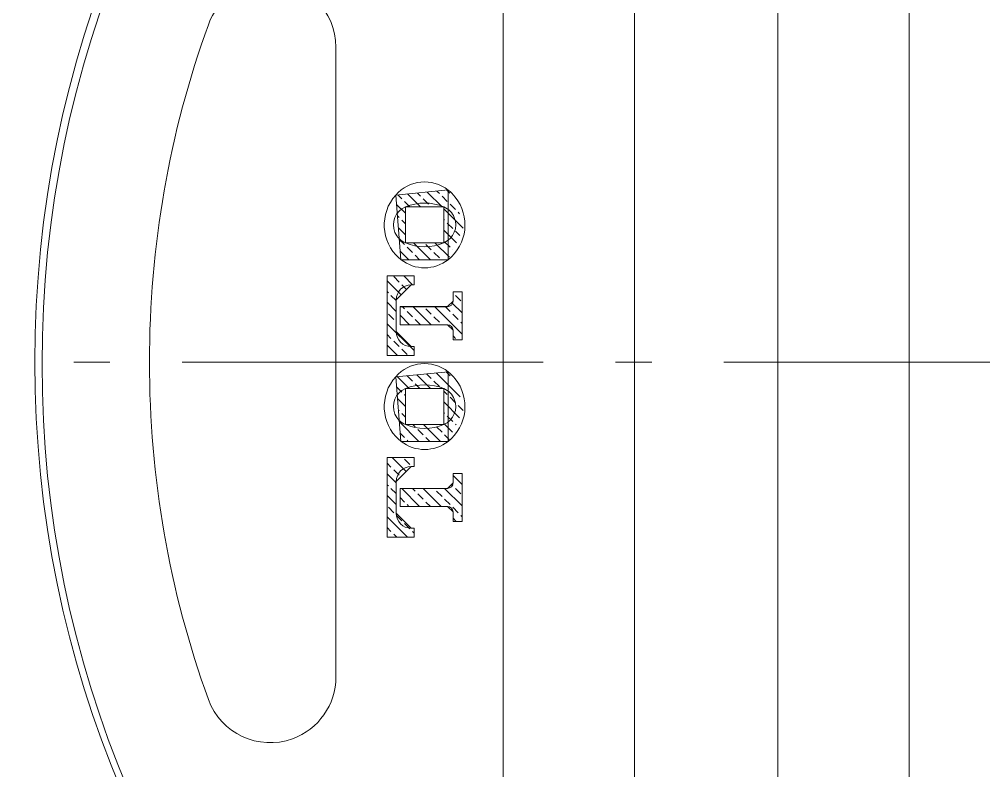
# Model space of a CAD drawing. Header units: millimetres. Extents: x 7371 to 278338, y -43753 to 35464.
# Drawn here: x 20305.6 to 20345.94, y 29044.46 to 29075.89 of the extents above; entities that cross this region are included whole.
import ezdxf

# ---------------------------------------------------------------- set-up
doc = ezdxf.new("R2010")
doc.units = ezdxf.units.MM
doc.header["$MEASUREMENT"] = 0
for name, pattern in [('AI-Linetype-10', [8.466667, 4.233333, -4.233333]), ('AI-Linetype-100', [8.466667, 4.233333, -4.233333]), ('AI-Linetype-101', [8.466667, 4.233333, -4.233333]), ('AI-Linetype-102', [8.466667, 4.233333, -4.233333]), ('AI-Linetype-103', [8.466667, 4.233333, -4.233333]), ('AI-Linetype-104', [8.466667, 4.233333, -4.233333]), ('AI-Linetype-105', [8.466667, 4.233333, -4.233333]), ('AI-Linetype-106', [8.466667, 4.233333, -4.233333]), ('AI-Linetype-107', [8.466667, 4.233333, -4.233333]), ('AI-Linetype-108', [8.466667, 4.233333, -4.233333]), ('AI-Linetype-109', [8.466667, 4.233333, -4.233333]), ('AI-Linetype-11', [8.466667, 4.233333, -4.233333]), ('AI-Linetype-110', [8.466667, 4.233333, -4.233333]), ('AI-Linetype-111', [8.466667, 4.233333, -4.233333]), ('AI-Linetype-112', [8.466667, 4.233333, -4.233333]), ('AI-Linetype-113', [8.466667, 4.233333, -4.233333]), ('AI-Linetype-114', [8.466667, 4.233333, -4.233333]), ('AI-Linetype-115', [8.466667, 4.233333, -4.233333]), ('AI-Linetype-116', [8.466667, 4.233333, -4.233333]), ('AI-Linetype-117', [8.466667, 4.233333, -4.233333]), ('AI-Linetype-118', [8.466667, 4.233333, -4.233333]), ('AI-Linetype-119', [8.466667, 4.233333, -4.233333]), ('AI-Linetype-12', [8.466667, 4.233333, -4.233333]), ('AI-Linetype-120', [8.466667, 4.233333, -4.233333]), ('AI-Linetype-121', [8.466667, 4.233333, -4.233333]), ('AI-Linetype-122', [8.466667, 4.233333, -4.233333]), ('AI-Linetype-123', [8.466667, 4.233333, -4.233333]), ('AI-Linetype-13', [8.466667, 4.233333, -4.233333]), ('AI-Linetype-14', [8.466667, 4.233333, -4.233333]), ('AI-Linetype-15', [8.466667, 4.233333, -4.233333]), ('AI-Linetype-16', [8.466667, 4.233333, -4.233333]), ('AI-Linetype-17', [8.466667, 4.233333, -4.233333]), ('AI-Linetype-18', [8.466667, 4.233333, -4.233333]), ('AI-Linetype-19', [8.466667, 4.233333, -4.233333]), ('AI-Linetype-2', [2.25, 1.5, -0.3, 0.15, -0.3]), ('AI-Linetype-20', [8.466667, 4.233333, -4.233333]), ('AI-Linetype-21', [8.466667, 4.233333, -4.233333]), ('AI-Linetype-22', [8.466667, 4.233333, -4.233333]), ('AI-Linetype-23', [8.466667, 4.233333, -4.233333]), ('AI-Linetype-24', [8.466667, 4.233333, -4.233333]), ('AI-Linetype-25', [8.466667, 4.233333, -4.233333]), ('AI-Linetype-26', [8.466667, 4.233333, -4.233333]), ('AI-Linetype-27', [8.466667, 4.233333, -4.233333]), ('AI-Linetype-28', [8.466667, 4.233333, -4.233333]), ('AI-Linetype-29', [8.466667, 4.233333, -4.233333]), ('AI-Linetype-3', [8.466667, 4.233333, -4.233333]), ('AI-Linetype-30', [8.466667, 4.233333, -4.233333]), ('AI-Linetype-31', [8.466667, 4.233333, -4.233333]), ('AI-Linetype-32', [8.466667, 4.233333, -4.233333]), ('AI-Linetype-33', [8.466667, 4.233333, -4.233333]), ('AI-Linetype-34', [8.466667, 4.233333, -4.233333]), ('AI-Linetype-35', [8.466667, 4.233333, -4.233333]), ('AI-Linetype-36', [8.466667, 4.233333, -4.233333]), ('AI-Linetype-37', [8.466667, 4.233333, -4.233333]), ('AI-Linetype-38', [8.466667, 4.233333, -4.233333]), ('AI-Linetype-39', [8.466667, 4.233333, -4.233333]), ('AI-Linetype-4', [8.466667, 4.233333, -4.233333]), ('AI-Linetype-40', [8.466667, 4.233333, -4.233333]), ('AI-Linetype-41', [8.466667, 4.233333, -4.233333]), ('AI-Linetype-42', [8.466667, 4.233333, -4.233333]), ('AI-Linetype-43', [8.466667, 4.233333, -4.233333]), ('AI-Linetype-44', [8.466667, 4.233333, -4.233333]), ('AI-Linetype-45', [8.466667, 4.233333, -4.233333]), ('AI-Linetype-46', [8.466667, 4.233333, -4.233333]), ('AI-Linetype-47', [8.466667, 4.233333, -4.233333]), ('AI-Linetype-48', [8.466667, 4.233333, -4.233333]), ('AI-Linetype-49', [8.466667, 4.233333, -4.233333]), ('AI-Linetype-5', [8.466667, 4.233333, -4.233333]), ('AI-Linetype-50', [8.466667, 4.233333, -4.233333]), ('AI-Linetype-51', [8.466667, 4.233333, -4.233333]), ('AI-Linetype-52', [8.466667, 4.233333, -4.233333]), ('AI-Linetype-53', [8.466667, 4.233333, -4.233333]), ('AI-Linetype-54', [8.466667, 4.233333, -4.233333]), ('AI-Linetype-55', [8.466667, 4.233333, -4.233333]), ('AI-Linetype-56', [8.466667, 4.233333, -4.233333]), ('AI-Linetype-57', [8.466667, 4.233333, -4.233333]), ('AI-Linetype-58', [8.466667, 4.233333, -4.233333]), ('AI-Linetype-59', [8.466667, 4.233333, -4.233333]), ('AI-Linetype-6', [8.466667, 4.233333, -4.233333]), ('AI-Linetype-60', [8.466667, 4.233333, -4.233333]), ('AI-Linetype-61', [8.466667, 4.233333, -4.233333]), ('AI-Linetype-62', [8.466667, 4.233333, -4.233333]), ('AI-Linetype-63', [8.466667, 4.233333, -4.233333]), ('AI-Linetype-64', [8.466667, 4.233333, -4.233333]), ('AI-Linetype-65', [8.466667, 4.233333, -4.233333]), ('AI-Linetype-66', [8.466667, 4.233333, -4.233333]), ('AI-Linetype-67', [8.466667, 4.233333, -4.233333]), ('AI-Linetype-68', [8.466667, 4.233333, -4.233333]), ('AI-Linetype-69', [8.466667, 4.233333, -4.233333]), ('AI-Linetype-7', [8.466667, 4.233333, -4.233333]), ('AI-Linetype-70', [8.466667, 4.233333, -4.233333]), ('AI-Linetype-71', [8.466667, 4.233333, -4.233333]), ('AI-Linetype-72', [8.466667, 4.233333, -4.233333]), ('AI-Linetype-73', [8.466667, 4.233333, -4.233333]), ('AI-Linetype-74', [8.466667, 4.233333, -4.233333]), ('AI-Linetype-75', [8.466667, 4.233333, -4.233333]), ('AI-Linetype-76', [8.466667, 4.233333, -4.233333]), ('AI-Linetype-77', [8.466667, 4.233333, -4.233333]), ('AI-Linetype-78', [8.466667, 4.233333, -4.233333]), ('AI-Linetype-79', [8.466667, 4.233333, -4.233333]), ('AI-Linetype-8', [8.466667, 4.233333, -4.233333]), ('AI-Linetype-80', [8.466667, 4.233333, -4.233333]), ('AI-Linetype-81', [8.466667, 4.233333, -4.233333]), ('AI-Linetype-82', [8.466667, 4.233333, -4.233333]), ('AI-Linetype-83', [8.466667, 4.233333, -4.233333]), ('AI-Linetype-84', [8.466667, 4.233333, -4.233333]), ('AI-Linetype-85', [8.466667, 4.233333, -4.233333]), ('AI-Linetype-86', [8.466667, 4.233333, -4.233333]), ('AI-Linetype-87', [8.466667, 4.233333, -4.233333]), ('AI-Linetype-88', [8.466667, 4.233333, -4.233333]), ('AI-Linetype-89', [8.466667, 4.233333, -4.233333]), ('AI-Linetype-9', [8.466667, 4.233333, -4.233333]), ('AI-Linetype-90', [8.466667, 4.233333, -4.233333]), ('AI-Linetype-91', [8.466667, 4.233333, -4.233333]), ('AI-Linetype-92', [8.466667, 4.233333, -4.233333]), ('AI-Linetype-93', [8.466667, 4.233333, -4.233333]), ('AI-Linetype-94', [8.466667, 4.233333, -4.233333]), ('AI-Linetype-95', [8.466667, 4.233333, -4.233333]), ('AI-Linetype-96', [8.466667, 4.233333, -4.233333]), ('AI-Linetype-97', [8.466667, 4.233333, -4.233333]), ('AI-Linetype-98', [8.466667, 4.233333, -4.233333]), ('AI-Linetype-99', [8.466667, 4.233333, -4.233333]), ('CENTER', [50.8, 31.75, -6.35, 6.35, -6.35])]:
    doc.linetypes.add(name, pattern=pattern)
doc.layers.get('DEFPOINTS').update_dxf_attribs({"lineweight": 18})
for name, color, linetype, lineweight in [('BENDA', 7, 'Continuous', 30), ('BIDANG', 7, 'Continuous', 13), ('CENTER', 9, 'CENTER', 0), ('DINDING', 1, 'Continuous', 20)]:
    doc.layers.add(name, color=color, linetype=linetype, lineweight=lineweight)

# ---------------------------------------------------------------- blocks, each defined once
blk = doc.blocks.new('block 6')
at = {"layer": 'BIDANG', "color": 7, "lineweight": 9}
blk.add_open_spline([(37.4041, 28.0655), (37.4041, 30.5854), (35.3611, 32.6283), (32.8412, 32.6283), (30.3211, 32.6283), (28.2782, 30.5854), (28.2782, 28.0655), (28.2782, 25.5454), (30.3211, 23.5024), (32.8412, 23.5024), (35.3611, 23.5024), (37.4041, 25.5454), (37.4041, 28.0655), (37.4041, 28.0655), (37.4041, 28.0655), (37.4041, 28.0655)], degree=3, knots=[0, 0, 0, 0, 1, 1, 1, 2, 2, 2, 3, 3, 3, 4, 4, 4, 5, 5, 5, 5], dxfattribs=at)
blk = doc.blocks.new('block 7')
at = {"layer": 'BIDANG', "color": 7, "lineweight": 9}
blk.add_open_spline([(37.3659, 28.0655), (37.3659, 30.569), (35.3363, 32.5985), (32.8328, 32.5985), (30.3292, 32.5985), (28.2996, 30.569), (28.2996, 28.0655), (28.2996, 25.5619), (30.3292, 23.5324), (32.8328, 23.5324), (35.3363, 23.5324), (37.3659, 25.5619), (37.3659, 28.0655), (37.3659, 28.0655), (37.3659, 28.0655), (37.3659, 28.0655)], degree=3, knots=[0, 0, 0, 0, 1, 1, 1, 2, 2, 2, 3, 3, 3, 4, 4, 4, 5, 5, 5, 5], dxfattribs=at)
blk = doc.blocks.new('block 270')
at = {"layer": 'CENTER', "color": 7, "linetype": 'AI-Linetype-2', "lineweight": 9}
blk.add_lwpolyline([(32.8412, 21.517), (32.8412, 34.647)], dxfattribs=at)
blk = doc.blocks.new('block 271')
at = {"layer": 'CENTER', "lineweight": 0}
for points in [[(32.4445, 31.1657), (32.1135, 31.1657), (32.1135, 31.0539), (32.1512, 31.0539), (32.1512, 31.0656), (32.2132, 31.1282), (32.345, 31.1282), (32.407, 31.0656), (32.407, 31.0539), (32.4445, 31.0539), (32.4445, 31.1657)], [(33.199, 31.1657), (32.8679, 31.1657), (32.8679, 31.0539), (32.9055, 31.0539), (32.9055, 31.0656), (32.9675, 31.1282), (33.0994, 31.1282), (33.1615, 31.0656), (33.1615, 31.0539), (33.199, 31.0539), (33.199, 31.1657)], [(32.7801, 31.1301), (32.5115, 31.108), (32.5115, 30.9123), (32.8011, 30.9123), (32.7801, 31.1301)], [(33.5344, 31.1301), (33.2658, 31.108), (33.2658, 30.9123), (33.5554, 30.9123), (33.5344, 31.1301)], [(32.3167, 31.112), (32.2414, 31.112), (32.2414, 30.9153), (32.2185, 30.8918), (32.1794, 30.8918), (32.1794, 30.8546), (32.3787, 30.8546), (32.3787, 30.8918), (32.3396, 30.8918), (32.3167, 30.9153), (32.3167, 31.112)], [(32.7306, 30.9304), (32.5818, 30.9304), (32.5818, 31.0896), (32.7306, 31.0896), (32.7306, 30.9304)], [(33.071, 31.112), (32.9959, 31.112), (32.9959, 30.9153), (32.9728, 30.8918), (32.9339, 30.8918), (32.9339, 30.8546), (33.133, 30.8546), (33.133, 30.8918), (33.0939, 30.8918), (33.071, 30.9153), (33.071, 31.112)], [(33.4851, 30.9304), (33.3361, 30.9304), (33.3361, 31.0896), (33.4851, 31.0896), (33.4851, 30.9304)]]:
    blk.add_lwpolyline(points, dxfattribs=at)
at = {"layer": 'CENTER', "color": 7, "linetype": 'AI-Linetype-3', "lineweight": 9}
blk.add_lwpolyline([(32.1135, 31.0808), (32.1986, 31.1657)], dxfattribs=at)
at = {"layer": 'CENTER', "color": 7, "linetype": 'AI-Linetype-41', "lineweight": 9}
blk.add_lwpolyline([(32.1379, 31.1495), (32.1541, 31.1657)], dxfattribs=at)
at = {"layer": 'CENTER', "color": 7, "linetype": 'AI-Linetype-45', "lineweight": 9}
blk.add_lwpolyline([(32.2156, 31.1383), (32.238, 31.1604)], dxfattribs=at)
at = {"layer": 'CENTER', "color": 7, "linetype": 'AI-Linetype-4', "lineweight": 9}
blk.add_lwpolyline([(32.2497, 31.1282), (32.2874, 31.1657)], dxfattribs=at)
at = {"layer": 'CENTER', "color": 7, "linetype": 'AI-Linetype-49', "lineweight": 9}
blk.add_lwpolyline([(32.3269, 31.1604), (32.3319, 31.1657)], dxfattribs=at)
at = {"layer": 'CENTER', "color": 7, "linetype": 'AI-Linetype-6', "lineweight": 9}
blk.add_lwpolyline([(32.3391, 31.1282), (32.3767, 31.1657)], dxfattribs=at)
at = {"layer": 'CENTER', "color": 7, "linetype": 'AI-Linetype-54', "lineweight": 9}
blk.add_lwpolyline([(32.4051, 31.1495), (32.4211, 31.1657)], dxfattribs=at)
at = {"layer": 'CENTER', "color": 7, "linetype": 'AI-Linetype-20', "lineweight": 9}
blk.add_lwpolyline([(32.8679, 31.1223), (32.9108, 31.1657)], dxfattribs=at)
at = {"layer": 'CENTER', "color": 7, "linetype": 'AI-Linetype-22', "lineweight": 9}
blk.add_lwpolyline([(32.8884, 31.0539), (33.0002, 31.1657)], dxfattribs=at)
at = {"layer": 'CENTER', "color": 7, "linetype": 'AI-Linetype-87', "lineweight": 9}
blk.add_lwpolyline([(32.9392, 31.1495), (32.9553, 31.1657)], dxfattribs=at)
at = {"layer": 'CENTER', "color": 7, "linetype": 'AI-Linetype-89', "lineweight": 9}
blk.add_lwpolyline([(33.0173, 31.1383), (33.0398, 31.1604)], dxfattribs=at)
at = {"layer": 'CENTER', "color": 7, "linetype": 'AI-Linetype-24', "lineweight": 9}
blk.add_lwpolyline([(33.0516, 31.1282), (33.0891, 31.1657)], dxfattribs=at)
at = {"layer": 'CENTER', "color": 7, "linetype": 'AI-Linetype-26', "lineweight": 9}
blk.add_lwpolyline([(33.1199, 31.1071), (33.1785, 31.1657)], dxfattribs=at)
at = {"layer": 'CENTER', "color": 7, "linetype": 'AI-Linetype-94', "lineweight": 9}
blk.add_lwpolyline([(33.1287, 31.1604), (33.1336, 31.1657)], dxfattribs=at)
at = {"layer": 'CENTER', "color": 7, "linetype": 'AI-Linetype-40', "lineweight": 9}
blk.add_lwpolyline([(32.1135, 31.1251), (32.1267, 31.1383)], dxfattribs=at)
at = {"layer": 'CENTER', "color": 7, "linetype": 'AI-Linetype-44', "lineweight": 9}
blk.add_lwpolyline([(32.1824, 31.1046), (32.2044, 31.1271)], dxfattribs=at)
at = {"layer": 'CENTER', "color": 7, "linetype": 'AI-Linetype-48', "lineweight": 9}
blk.add_lwpolyline([(32.2947, 31.1282), (32.3157, 31.1495)], dxfattribs=at)
at = {"layer": 'CENTER', "color": 7, "linetype": 'AI-Linetype-53', "lineweight": 9}
blk.add_lwpolyline([(32.3713, 31.1159), (32.3939, 31.1383)], dxfattribs=at)
at = {"layer": 'CENTER', "color": 7, "linetype": 'AI-Linetype-9', "lineweight": 9}
blk.add_lwpolyline([(32.3865, 31.0861), (32.4445, 31.1442)], dxfattribs=at)
at = {"layer": 'CENTER', "color": 7, "linetype": 'AI-Linetype-13', "lineweight": 9}
blk.add_lwpolyline([(32.5115, 31.0334), (32.593, 31.1144)], dxfattribs=at)
at = {"layer": 'CENTER', "color": 7, "linetype": 'AI-Linetype-70', "lineweight": 9}
blk.add_lwpolyline([(32.639, 31.1159), (32.6414, 31.1189)], dxfattribs=at)
at = {"layer": 'CENTER', "color": 7, "linetype": 'AI-Linetype-15', "lineweight": 9}
blk.add_lwpolyline([(32.6569, 31.0896), (32.6902, 31.1226)], dxfattribs=at)
at = {"layer": 'CENTER', "color": 7, "linetype": 'AI-Linetype-74', "lineweight": 9}
blk.add_lwpolyline([(32.7165, 31.1046), (32.7386, 31.1266)], dxfattribs=at)
at = {"layer": 'CENTER', "color": 7, "linetype": 'AI-Linetype-17', "lineweight": 9}
blk.add_lwpolyline([(32.7306, 31.0744), (32.7806, 31.1242)], dxfattribs=at)
at = {"layer": 'CENTER', "color": 7, "linetype": 'AI-Linetype-86', "lineweight": 9}
blk.add_lwpolyline([(32.906, 31.1159), (32.9284, 31.1383)], dxfattribs=at)
at = {"layer": 'CENTER', "color": 7, "linetype": 'AI-Linetype-93', "lineweight": 9}
blk.add_lwpolyline([(33.0965, 31.1282), (33.1174, 31.1495)], dxfattribs=at)
at = {"layer": 'CENTER', "color": 7, "linetype": 'AI-Linetype-99', "lineweight": 9}
blk.add_lwpolyline([(33.1732, 31.1159), (33.1956, 31.1383)], dxfattribs=at)
at = {"layer": 'CENTER', "color": 7, "linetype": 'AI-Linetype-106', "lineweight": 9}
blk.add_lwpolyline([(33.3294, 31.0939), (33.3504, 31.1149)], dxfattribs=at)
at = {"layer": 'CENTER', "color": 7, "linetype": 'AI-Linetype-32', "lineweight": 9}
blk.add_lwpolyline([(33.3699, 31.0896), (33.3987, 31.1189)], dxfattribs=at)
at = {"layer": 'CENTER', "color": 7, "linetype": 'AI-Linetype-110', "lineweight": 9}
blk.add_lwpolyline([(33.4407, 31.1159), (33.4476, 31.1226)], dxfattribs=at)
at = {"layer": 'CENTER', "color": 7, "linetype": 'AI-Linetype-34', "lineweight": 9}
blk.add_lwpolyline([(33.4588, 31.0896), (33.4958, 31.1271)], dxfattribs=at)
at = {"layer": 'CENTER', "color": 7, "linetype": 'AI-Linetype-117', "lineweight": 9}
blk.add_lwpolyline([(33.5184, 31.1046), (33.5349, 31.1213)], dxfattribs=at)
at = {"layer": 'CENTER', "color": 7, "linetype": 'AI-Linetype-43', "lineweight": 9}
blk.add_lwpolyline([(32.1488, 31.0715), (32.1712, 31.0939)], dxfattribs=at)
at = {"layer": 'CENTER', "color": 7, "linetype": 'AI-Linetype-5', "lineweight": 9}
blk.add_lwpolyline([(32.2414, 31.0305), (32.3167, 31.1051)], dxfattribs=at)
at = {"layer": 'CENTER', "color": 7, "linetype": 'AI-Linetype-46', "lineweight": 9}
blk.add_lwpolyline([(32.2414, 31.0749), (32.2492, 31.0827)], dxfattribs=at)
at = {"layer": 'CENTER', "color": 7, "linetype": 'AI-Linetype-47', "lineweight": 9}
blk.add_lwpolyline([(32.26, 31.0939), (32.2786, 31.112)], dxfattribs=at)
at = {"layer": 'CENTER', "color": 7, "linetype": 'AI-Linetype-60', "lineweight": 9}
blk.add_lwpolyline([(32.4163, 31.0715), (32.4382, 31.0939)], dxfattribs=at)
at = {"layer": 'CENTER', "color": 7, "linetype": 'AI-Linetype-63', "lineweight": 9}
blk.add_lwpolyline([(32.5115, 31.0779), (32.5164, 31.0827)], dxfattribs=at)
at = {"layer": 'CENTER', "color": 7, "linetype": 'AI-Linetype-64', "lineweight": 9}
blk.add_lwpolyline([(32.5276, 31.0939), (32.5443, 31.1106)], dxfattribs=at)
at = {"layer": 'CENTER', "color": 7, "linetype": 'AI-Linetype-69', "lineweight": 9}
blk.add_lwpolyline([(32.6125, 31.0896), (32.6276, 31.1046)], dxfattribs=at)
at = {"layer": 'CENTER', "color": 7, "linetype": 'AI-Linetype-73', "lineweight": 9}
blk.add_lwpolyline([(32.7014, 31.0896), (32.7058, 31.0939)], dxfattribs=at)
at = {"layer": 'CENTER', "color": 7, "linetype": 'AI-Linetype-79', "lineweight": 9}
blk.add_lwpolyline([(32.7615, 31.0603), (32.7835, 31.0827)], dxfattribs=at)
at = {"layer": 'CENTER', "color": 7, "linetype": 'AI-Linetype-85', "lineweight": 9}
blk.add_lwpolyline([(32.8728, 31.0827), (32.8948, 31.1046)], dxfattribs=at)
at = {"layer": 'CENTER', "color": 7, "linetype": 'AI-Linetype-23', "lineweight": 9}
blk.add_lwpolyline([(32.9959, 31.0723), (33.0359, 31.112)], dxfattribs=at)
at = {"layer": 'CENTER', "color": 7, "linetype": 'AI-Linetype-91', "lineweight": 9}
blk.add_lwpolyline([(33.0286, 31.0603), (33.051, 31.0827)], dxfattribs=at)
at = {"layer": 'CENTER', "color": 7, "linetype": 'AI-Linetype-92', "lineweight": 9}
blk.add_lwpolyline([(33.0617, 31.0939), (33.071, 31.1027)], dxfattribs=at)
at = {"layer": 'CENTER', "color": 7, "linetype": 'AI-Linetype-98', "lineweight": 9}
blk.add_lwpolyline([(33.1423, 31.0851), (33.1623, 31.1046)], dxfattribs=at)
at = {"layer": 'CENTER', "color": 7, "linetype": 'AI-Linetype-28', "lineweight": 9}
blk.add_lwpolyline([(33.1615, 31.0598), (33.199, 31.0968)], dxfattribs=at)
at = {"layer": 'CENTER', "color": 7, "linetype": 'AI-Linetype-30', "lineweight": 9}
blk.add_lwpolyline([(33.2658, 31.0749), (33.302, 31.1109)], dxfattribs=at)
at = {"layer": 'CENTER', "color": 7, "linetype": 'AI-Linetype-105', "lineweight": 9}
blk.add_lwpolyline([(33.2956, 31.0603), (33.3182, 31.0827)], dxfattribs=at)
at = {"layer": 'CENTER', "color": 7, "linetype": 'AI-Linetype-109', "lineweight": 9}
blk.add_lwpolyline([(33.4143, 31.0896), (33.4295, 31.1046)], dxfattribs=at)
at = {"layer": 'CENTER', "color": 7, "linetype": 'AI-Linetype-116', "lineweight": 9}
blk.add_lwpolyline([(33.4851, 31.0715), (33.5072, 31.0939)], dxfattribs=at)
at = {"layer": 'CENTER', "color": 7, "linetype": 'AI-Linetype-37', "lineweight": 9}
blk.add_lwpolyline([(33.4851, 31.027), (33.5389, 31.0808)], dxfattribs=at)
at = {"layer": 'CENTER', "color": 7, "linetype": 'AI-Linetype-42', "lineweight": 9}
blk.add_lwpolyline([(32.131, 31.0539), (32.1379, 31.0603)], dxfattribs=at)
at = {"layer": 'CENTER', "color": 7, "linetype": 'AI-Linetype-51', "lineweight": 9}
blk.add_lwpolyline([(32.2712, 31.0159), (32.2936, 31.0382)], dxfattribs=at)
at = {"layer": 'CENTER', "color": 7, "linetype": 'AI-Linetype-52', "lineweight": 9}
blk.add_lwpolyline([(32.305, 31.0489), (32.3167, 31.0606)], dxfattribs=at)
at = {"layer": 'CENTER', "color": 7, "linetype": 'AI-Linetype-11', "lineweight": 9}
blk.add_lwpolyline([(32.4432, 31.0539), (32.4445, 31.0553)], dxfattribs=at)
at = {"layer": 'CENTER', "color": 7, "linetype": 'AI-Linetype-67', "lineweight": 9}
blk.add_lwpolyline([(32.5388, 31.0159), (32.5608, 31.0382)], dxfattribs=at)
at = {"layer": 'CENTER', "color": 7, "linetype": 'AI-Linetype-68', "lineweight": 9}
blk.add_lwpolyline([(32.572, 31.0489), (32.5818, 31.0587)], dxfattribs=at)
at = {"layer": 'CENTER', "color": 7, "linetype": 'AI-Linetype-78', "lineweight": 9}
blk.add_lwpolyline([(32.7306, 31.03), (32.7503, 31.0489)], dxfattribs=at)
at = {"layer": 'CENTER', "color": 7, "linetype": 'AI-Linetype-19', "lineweight": 9}
blk.add_lwpolyline([(32.7306, 30.985), (32.7884, 31.0425)], dxfattribs=at)
at = {"layer": 'CENTER', "color": 7, "linetype": 'AI-Linetype-25', "lineweight": 9}
blk.add_lwpolyline([(32.9959, 30.9831), (33.071, 31.0582)], dxfattribs=at)
at = {"layer": 'CENTER', "color": 7, "linetype": 'AI-Linetype-90', "lineweight": 9}
blk.add_lwpolyline([(32.9959, 31.0276), (33.0173, 31.0489)], dxfattribs=at)
at = {"layer": 'CENTER', "color": 7, "linetype": 'AI-Linetype-31', "lineweight": 9}
blk.add_lwpolyline([(33.2658, 30.9861), (33.3361, 31.0558)], dxfattribs=at)
at = {"layer": 'CENTER', "color": 7, "linetype": 'AI-Linetype-104', "lineweight": 9}
blk.add_lwpolyline([(33.2658, 31.0305), (33.2844, 31.0489)], dxfattribs=at)
at = {"layer": 'CENTER', "color": 7, "linetype": 'AI-Linetype-119', "lineweight": 9}
blk.add_lwpolyline([(33.5296, 31.027), (33.5427, 31.0401)], dxfattribs=at)
at = {"layer": 'CENTER', "color": 7, "linetype": 'AI-Linetype-8', "lineweight": 9}
blk.add_lwpolyline([(32.2414, 30.9416), (32.3167, 31.0162)], dxfattribs=at)
at = {"layer": 'CENTER', "color": 7, "linetype": 'AI-Linetype-50', "lineweight": 9}
blk.add_lwpolyline([(32.2414, 30.9861), (32.26, 31.0045)], dxfattribs=at)
at = {"layer": 'CENTER', "color": 7, "linetype": 'AI-Linetype-14', "lineweight": 9}
blk.add_lwpolyline([(32.5115, 30.944), (32.5818, 31.0143)], dxfattribs=at)
at = {"layer": 'CENTER', "color": 7, "linetype": 'AI-Linetype-66', "lineweight": 9}
blk.add_lwpolyline([(32.5115, 30.9885), (32.5276, 31.0045)], dxfattribs=at)
at = {"layer": 'CENTER', "color": 7, "linetype": 'AI-Linetype-84', "lineweight": 9}
blk.add_lwpolyline([(32.7722, 30.9826), (32.7923, 31.0021)], dxfattribs=at)
at = {"layer": 'CENTER', "color": 7, "linetype": 'AI-Linetype-97', "lineweight": 9}
blk.add_lwpolyline([(33.0398, 30.9826), (33.0617, 31.0045)], dxfattribs=at)
at = {"layer": 'CENTER', "color": 7, "linetype": 'AI-Linetype-108', "lineweight": 9}
blk.add_lwpolyline([(33.3068, 30.9826), (33.3294, 31.0045)], dxfattribs=at)
at = {"layer": 'CENTER', "color": 7, "linetype": 'AI-Linetype-38', "lineweight": 9}
blk.add_lwpolyline([(33.4851, 30.9376), (33.5466, 30.9997)], dxfattribs=at)
at = {"layer": 'CENTER', "color": 7, "linetype": 'AI-Linetype-118', "lineweight": 9}
blk.add_lwpolyline([(33.4963, 30.9933), (33.5184, 31.0159)], dxfattribs=at)
at = {"layer": 'CENTER', "color": 7, "linetype": 'AI-Linetype-58', "lineweight": 9}
blk.add_lwpolyline([(32.2824, 30.9376), (32.305, 30.96)], dxfattribs=at)
at = {"layer": 'CENTER', "color": 7, "linetype": 'AI-Linetype-59', "lineweight": 9}
blk.add_lwpolyline([(32.3157, 30.9714), (32.3167, 30.9718)], dxfattribs=at)
at = {"layer": 'CENTER', "color": 7, "linetype": 'AI-Linetype-72', "lineweight": 9}
blk.add_lwpolyline([(32.5496, 30.9376), (32.572, 30.96)], dxfattribs=at)
at = {"layer": 'CENTER', "color": 7, "linetype": 'AI-Linetype-21', "lineweight": 9}
blk.add_lwpolyline([(32.6965, 30.862), (32.7961, 30.9616)], dxfattribs=at)
at = {"layer": 'CENTER', "color": 7, "linetype": 'AI-Linetype-83', "lineweight": 9}
blk.add_lwpolyline([(32.7391, 30.9488), (32.7615, 30.9714)], dxfattribs=at)
at = {"layer": 'CENTER', "color": 7, "linetype": 'AI-Linetype-27', "lineweight": 9}
blk.add_lwpolyline([(32.9563, 30.8546), (33.071, 30.9688)], dxfattribs=at)
at = {"layer": 'CENTER', "color": 7, "linetype": 'AI-Linetype-96', "lineweight": 9}
blk.add_lwpolyline([(33.0061, 30.9488), (33.0286, 30.9714)], dxfattribs=at)
at = {"layer": 'CENTER', "color": 7, "linetype": 'AI-Linetype-107', "lineweight": 9}
blk.add_lwpolyline([(33.2738, 30.9488), (33.2956, 30.9714)], dxfattribs=at)
at = {"layer": 'CENTER', "color": 7, "linetype": 'AI-Linetype-33', "lineweight": 9}
blk.add_lwpolyline([(33.2762, 30.9068), (33.3361, 30.9669)], dxfattribs=at)
at = {"layer": 'CENTER', "color": 7, "linetype": 'AI-Linetype-123', "lineweight": 9}
blk.add_lwpolyline([(33.5408, 30.9488), (33.5506, 30.9592)], dxfattribs=at)
at = {"layer": 'CENTER', "color": 7, "linetype": 'AI-Linetype-10', "lineweight": 9}
blk.add_lwpolyline([(32.2439, 30.8546), (32.3167, 30.9273)], dxfattribs=at)
at = {"layer": 'CENTER', "color": 7, "linetype": 'AI-Linetype-57', "lineweight": 9}
blk.add_lwpolyline([(32.2492, 30.9044), (32.2712, 30.927)], dxfattribs=at)
at = {"layer": 'CENTER', "color": 7, "linetype": 'AI-Linetype-71', "lineweight": 9}
blk.add_lwpolyline([(32.5198, 30.9078), (32.5388, 30.927)], dxfattribs=at)
at = {"layer": 'CENTER', "color": 7, "linetype": 'AI-Linetype-16', "lineweight": 9}
blk.add_lwpolyline([(32.5501, 30.8937), (32.5866, 30.9304)], dxfattribs=at)
at = {"layer": 'CENTER', "color": 7, "linetype": 'AI-Linetype-76', "lineweight": 9}
blk.add_lwpolyline([(32.5946, 30.8932), (32.6164, 30.9156)], dxfattribs=at)
at = {"layer": 'CENTER', "color": 7, "linetype": 'AI-Linetype-18', "lineweight": 9}
blk.add_lwpolyline([(32.6101, 30.8644), (32.6755, 30.9304)], dxfattribs=at)
at = {"layer": 'CENTER', "color": 7, "linetype": 'AI-Linetype-77', "lineweight": 9}
blk.add_lwpolyline([(32.6276, 30.927), (32.6311, 30.9304)], dxfattribs=at)
at = {"layer": 'CENTER', "color": 7, "linetype": 'AI-Linetype-82', "lineweight": 9}
blk.add_lwpolyline([(32.7058, 30.9156), (32.7205, 30.9304)], dxfattribs=at)
at = {"layer": 'CENTER', "color": 7, "linetype": 'AI-Linetype-88', "lineweight": 9}
blk.add_lwpolyline([(32.7835, 30.9044), (32.8001, 30.9206)], dxfattribs=at)
at = {"layer": 'CENTER', "color": 7, "linetype": 'AI-Linetype-102', "lineweight": 9}
blk.add_lwpolyline([(33.051, 30.9044), (33.071, 30.9246)], dxfattribs=at)
at = {"layer": 'CENTER', "color": 7, "linetype": 'AI-Linetype-112', "lineweight": 9}
blk.add_lwpolyline([(33.3182, 30.9044), (33.3401, 30.927)], dxfattribs=at)
at = {"layer": 'CENTER', "color": 7, "linetype": 'AI-Linetype-35', "lineweight": 9}
blk.add_lwpolyline([(33.3361, 30.878), (33.3885, 30.9304)], dxfattribs=at)
at = {"layer": 'CENTER', "color": 7, "linetype": 'AI-Linetype-114', "lineweight": 9}
blk.add_lwpolyline([(33.3957, 30.8932), (33.4183, 30.9156)], dxfattribs=at)
at = {"layer": 'CENTER', "color": 7, "linetype": 'AI-Linetype-36', "lineweight": 9}
blk.add_lwpolyline([(33.3968, 30.8493), (33.4774, 30.9304)], dxfattribs=at)
at = {"layer": 'CENTER', "color": 7, "linetype": 'AI-Linetype-115', "lineweight": 9}
blk.add_lwpolyline([(33.4295, 30.927), (33.4329, 30.9304)], dxfattribs=at)
at = {"layer": 'CENTER', "color": 7, "linetype": 'AI-Linetype-122', "lineweight": 9}
blk.add_lwpolyline([(33.5072, 30.9156), (33.5296, 30.9376)], dxfattribs=at)
at = {"layer": 'CENTER', "color": 7, "linetype": 'AI-Linetype-39', "lineweight": 9}
blk.add_lwpolyline([(33.5423, 30.9054), (33.5544, 30.9182)], dxfattribs=at)
at = {"layer": 'CENTER', "color": 7, "linetype": 'AI-Linetype-7', "lineweight": 9}
blk.add_lwpolyline([(32.1794, 30.8791), (32.1922, 30.8918)], dxfattribs=at)
at = {"layer": 'CENTER', "color": 7, "linetype": 'AI-Linetype-56', "lineweight": 9}
blk.add_lwpolyline([(32.2156, 30.8708), (32.238, 30.8932)], dxfattribs=at)
at = {"layer": 'CENTER', "color": 7, "linetype": 'AI-Linetype-61', "lineweight": 9}
blk.add_lwpolyline([(32.2936, 30.86), (32.3157, 30.882)], dxfattribs=at)
at = {"layer": 'CENTER', "color": 7, "linetype": 'AI-Linetype-62', "lineweight": 9}
blk.add_lwpolyline([(32.3269, 30.8932), (32.3298, 30.8961)], dxfattribs=at)
at = {"layer": 'CENTER', "color": 7, "linetype": 'AI-Linetype-12', "lineweight": 9}
blk.add_lwpolyline([(32.3327, 30.8546), (32.3703, 30.8918)], dxfattribs=at)
at = {"layer": 'CENTER', "color": 7, "linetype": 'AI-Linetype-75', "lineweight": 9}
blk.add_lwpolyline([(32.5799, 30.8791), (32.5832, 30.882)], dxfattribs=at)
at = {"layer": 'CENTER', "color": 7, "linetype": 'AI-Linetype-81', "lineweight": 9}
blk.add_lwpolyline([(32.6721, 30.882), (32.6946, 30.9044)], dxfattribs=at)
at = {"layer": 'CENTER', "color": 7, "linetype": 'AI-Linetype-95', "lineweight": 9}
blk.add_lwpolyline([(32.9392, 30.882), (32.9494, 30.8918)], dxfattribs=at)
at = {"layer": 'CENTER', "color": 7, "linetype": 'AI-Linetype-101', "lineweight": 9}
blk.add_lwpolyline([(33.0173, 30.8708), (33.0398, 30.8932)], dxfattribs=at)
at = {"layer": 'CENTER', "color": 7, "linetype": 'AI-Linetype-29', "lineweight": 9}
blk.add_lwpolyline([(33.0452, 30.8546), (33.0862, 30.8951)], dxfattribs=at)
at = {"layer": 'CENTER', "color": 7, "linetype": 'AI-Linetype-103', "lineweight": 9}
blk.add_lwpolyline([(33.0955, 30.86), (33.1174, 30.882)], dxfattribs=at)
at = {"layer": 'CENTER', "color": 7, "linetype": 'AI-Linetype-111', "lineweight": 9}
blk.add_lwpolyline([(33.3063, 30.8927), (33.3068, 30.8932)], dxfattribs=at)
at = {"layer": 'CENTER', "color": 7, "linetype": 'AI-Linetype-113', "lineweight": 9}
blk.add_lwpolyline([(33.3664, 30.8639), (33.385, 30.882)], dxfattribs=at)
at = {"layer": 'CENTER', "color": 7, "linetype": 'AI-Linetype-121', "lineweight": 9}
blk.add_lwpolyline([(33.4739, 30.882), (33.4963, 30.9044)], dxfattribs=at)
at = {"layer": 'CENTER', "color": 7, "linetype": 'AI-Linetype-55', "lineweight": 9}
blk.add_lwpolyline([(32.1991, 30.8546), (32.2044, 30.86)], dxfattribs=at)
at = {"layer": 'CENTER', "color": 7, "linetype": 'AI-Linetype-65', "lineweight": 9}
blk.add_lwpolyline([(32.3772, 30.8546), (32.3787, 30.8557)], dxfattribs=at)
at = {"layer": 'CENTER', "color": 7, "linetype": 'AI-Linetype-80', "lineweight": 9}
blk.add_lwpolyline([(32.6404, 30.8503), (32.6609, 30.8708)], dxfattribs=at)
at = {"layer": 'CENTER', "color": 7, "linetype": 'AI-Linetype-100', "lineweight": 9}
blk.add_lwpolyline([(33.0007, 30.8546), (33.0061, 30.86)], dxfattribs=at)
at = {"layer": 'CENTER', "color": 7, "linetype": 'AI-Linetype-120', "lineweight": 9}
blk.add_lwpolyline([(33.4564, 30.8644), (33.4627, 30.8708)], dxfattribs=at)
blk = doc.blocks.new('block 273')
at = {"layer": 'BENDA', "color": 7, "lineweight": 18}
blk.add_open_spline([(34.1488, 31.3784), (34.2994, 31.3784), (34.4217, 31.5006), (34.4217, 31.6513), (34.4217, 31.766), (34.3497, 31.8687), (34.2418, 31.9078)], degree=3, knots=[0, 0, 0, 0, 1, 1, 1, 2, 2, 2, 2], dxfattribs=at)
blk = doc.blocks.new('block 274')
at = {"layer": 'BENDA', "color": 7, "lineweight": 18}
blk.add_lwpolyline([(32.8412, 30.6841), (35.8569, 30.6841)], dxfattribs=at)
blk = doc.blocks.new('block 275')
at = {"layer": 'BENDA', "color": 7, "lineweight": 18}
blk.add_lwpolyline([(32.8412, 30.1386), (35.8569, 30.1386)], dxfattribs=at)
blk = doc.blocks.new('block 276')
at = {"layer": 'BENDA', "color": 7, "lineweight": 18}
blk.add_lwpolyline([(32.8412, 29.5434), (36.4681, 29.5434)], dxfattribs=at)
blk = doc.blocks.new('block 277')
at = {"layer": 'BENDA', "color": 7, "lineweight": 18}
blk.add_lwpolyline([(32.8412, 28.9979), (36.4681, 28.9979)], dxfattribs=at)
blk = doc.blocks.new('block 285')
at = {"layer": 'BENDA', "color": 7, "lineweight": 18}
blk.add_open_spline([(32.8412, 23.0728), (35.6078, 23.0728), (37.8506, 25.3156), (37.8506, 28.082), (37.8506, 30.8486), (35.6078, 33.0912), (32.8412, 33.0912)], degree=3, knots=[0, 0, 0, 0, 1, 1, 1, 2, 2, 2, 2], dxfattribs=at)
blk = doc.blocks.new('block 288')
at = {"layer": 'BENDA', "color": 7, "lineweight": 18}
blk.add_open_spline([(37.8258, 28.082), (37.8258, 30.8348), (35.594, 33.0664), (32.8412, 33.0664), (30.0883, 33.0664), (27.8567, 30.8348), (27.8567, 28.082), (27.8567, 25.329), (30.0883, 23.0976), (32.8412, 23.0976), (35.594, 23.0976), (37.8258, 25.329), (37.8258, 28.082), (37.8258, 28.082), (37.8258, 28.082), (37.8258, 28.082)], degree=3, knots=[0, 0, 0, 0, 1, 1, 1, 2, 2, 2, 3, 3, 3, 4, 4, 4, 5, 5, 5, 5], dxfattribs=at)
blk = doc.blocks.new('block 290')
at = {"layer": 'BENDA', "color": 7, "lineweight": 18}
blk.add_open_spline([(32.8412, 33.0912), (30.0747, 33.0912), (27.8319, 30.8486), (27.8319, 28.082), (27.8319, 25.3156), (30.0747, 23.0728), (32.8412, 23.0728)], degree=3, knots=[0, 0, 0, 0, 1, 1, 1, 2, 2, 2, 2], dxfattribs=at)
blk = doc.blocks.new('block 312')
at = {"layer": 'BENDA', "color": 7, "lineweight": 18}
blk.add_lwpolyline([(32.8412, 28.9979), (29.2142, 28.9979)], dxfattribs=at)
blk = doc.blocks.new('block 313')
at = {"layer": 'BENDA', "color": 7, "lineweight": 18}
blk.add_lwpolyline([(32.8412, 29.5434), (29.2142, 29.5434)], dxfattribs=at)
blk = doc.blocks.new('block 314')
at = {"layer": 'BENDA', "color": 7, "lineweight": 18}
blk.add_lwpolyline([(32.8412, 30.1386), (29.8256, 30.1386)], dxfattribs=at)
blk = doc.blocks.new('block 315')
at = {"layer": 'BENDA', "color": 7, "lineweight": 18}
blk.add_open_spline([(31.4405, 31.9078), (31.2989, 31.8565), (31.2257, 31.7), (31.277, 31.5583), (31.3161, 31.4504), (31.4186, 31.3784), (31.5335, 31.3784)], degree=3, knots=[0, 0, 0, 0, 1, 1, 1, 2, 2, 2, 2], dxfattribs=at)
blk = doc.blocks.new('block 316')
at = {"layer": 'BENDA', "color": 7, "lineweight": 18}
blk.add_lwpolyline([(32.8412, 31.3784), (31.5335, 31.3784)], dxfattribs=at)
blk = doc.blocks.new('block 317')
at = {"layer": 'BENDA', "color": 7, "lineweight": 18}
blk.add_lwpolyline([(32.8412, 30.6841), (29.8256, 30.6841)], dxfattribs=at)
blk = doc.blocks.new('block 318')
at = {"layer": 'BENDA', "color": 7, "lineweight": 18}
blk.add_lwpolyline([(32.8412, 31.3784), (34.1488, 31.3784)], dxfattribs=at)
blk = doc.blocks.new('block 319')
at = {"layer": 'BENDA', "color": 7, "lineweight": 18}
blk.add_open_spline([(32.8412, 32.1522), (32.3636, 32.1532), (31.8895, 32.0704), (31.4405, 31.9078)], degree=3, dxfattribs=at)
blk = doc.blocks.new('block 320')
at = {"layer": 'BENDA', "color": 7, "lineweight": 18}
blk.add_open_spline([(34.2418, 31.9078), (33.7928, 32.0704), (33.3187, 32.1532), (32.8412, 32.1522)], degree=3, dxfattribs=at)
blk = doc.blocks.new('block 351')
at = {"color": 7, "lineweight": 9}
blk.add_open_spline([(32.5816, 30.9302), (32.5987, 30.8891), (32.6461, 30.8696), (32.6872, 30.8867), (32.7069, 30.8949), (32.7226, 30.9106), (32.7308, 30.9302)], degree=3, knots=[0, 0, 0, 0, 1, 1, 1, 2, 2, 2, 2], dxfattribs=at)
blk = doc.blocks.new('block 352')
at = {"color": 7, "lineweight": 9}
blk.add_open_spline([(33.3359, 30.9302), (33.3532, 30.8891), (33.4004, 30.8696), (33.4417, 30.8867), (33.4614, 30.8949), (33.477, 30.9106), (33.4851, 30.9302)], degree=3, knots=[0, 0, 0, 0, 1, 1, 1, 2, 2, 2, 2], dxfattribs=at)
blk = doc.blocks.new('block 353')
at = {"color": 7, "lineweight": 9}
blk.add_open_spline([(32.8008, 30.912), (32.8528, 30.9788), (32.8435, 31.0744), (32.7799, 31.1301)], degree=3, dxfattribs=at)
blk = doc.blocks.new('block 354')
at = {"color": 7, "lineweight": 9}
blk.add_open_spline([(32.5115, 31.1078), (32.4668, 31.0503), (32.4668, 30.9697), (32.5115, 30.912)], degree=3, dxfattribs=at)
blk = doc.blocks.new('block 355')
at = {"color": 7, "lineweight": 9}
blk.add_lwpolyline([(32.3164, 31.112), (32.3164, 30.9151)], dxfattribs=at)
blk = doc.blocks.new('block 356')
at = {"color": 7, "lineweight": 9}
blk.add_lwpolyline([(32.2414, 31.112), (32.2414, 30.9151)], dxfattribs=at)
blk = doc.blocks.new('block 357')
at = {"color": 7, "lineweight": 9}
blk.add_lwpolyline([(32.9959, 31.112), (32.9959, 30.9151)], dxfattribs=at)
blk = doc.blocks.new('block 358')
at = {"color": 7, "lineweight": 9}
blk.add_open_spline([(33.5552, 30.912), (33.6071, 30.9788), (33.5979, 31.0744), (33.5342, 31.1301)], degree=3, dxfattribs=at)
blk = doc.blocks.new('block 359')
at = {"color": 7, "lineweight": 9}
blk.add_open_spline([(33.266, 31.1078), (33.2211, 31.0503), (33.2211, 30.9697), (33.266, 30.912)], degree=3, dxfattribs=at)
blk = doc.blocks.new('block 360')
at = {"color": 7, "lineweight": 9}
blk.add_lwpolyline([(33.0708, 31.112), (33.0708, 30.9151)], dxfattribs=at)
blk = doc.blocks.new('block 361')
at = {"color": 7, "lineweight": 9}
blk.add_lwpolyline([(32.9337, 30.8544), (33.133, 30.8544)], dxfattribs=at)
blk = doc.blocks.new('block 362')
at = {"color": 7, "lineweight": 9}
blk.add_open_spline([(32.5115, 30.912), (32.5754, 30.8321), (32.6919, 30.8191), (32.7718, 30.883), (32.7825, 30.8915), (32.7923, 30.9013), (32.8008, 30.912)], degree=3, knots=[0, 0, 0, 0, 1, 1, 1, 2, 2, 2, 2], dxfattribs=at)
blk = doc.blocks.new('block 363')
at = {"color": 7, "lineweight": 9}
blk.add_lwpolyline([(32.1793, 30.8918), (32.2184, 30.8918)], dxfattribs=at)
blk = doc.blocks.new('block 364')
at = {"color": 7, "lineweight": 9}
blk.add_lwpolyline([(32.1793, 30.8544), (32.3786, 30.8544)], dxfattribs=at)
blk = doc.blocks.new('block 365')
at = {"color": 7, "lineweight": 9}
blk.add_lwpolyline([(32.1793, 30.8918), (32.1793, 30.8544)], dxfattribs=at)
blk = doc.blocks.new('block 366')
at = {"color": 7, "lineweight": 9}
blk.add_lwpolyline([(32.3786, 30.8918), (32.3786, 30.8544)], dxfattribs=at)
blk = doc.blocks.new('block 367')
at = {"color": 7, "lineweight": 9}
blk.add_lwpolyline([(32.3396, 30.8918), (32.3786, 30.8918)], dxfattribs=at)
blk = doc.blocks.new('block 368')
at = {"color": 7, "lineweight": 9}
blk.add_open_spline([(32.3164, 30.9151), (32.3164, 30.9023), (32.3267, 30.8918), (32.3396, 30.8918)], degree=3, dxfattribs=at)
blk = doc.blocks.new('block 369')
at = {"color": 7, "lineweight": 9}
blk.add_open_spline([(32.2184, 30.8918), (32.2311, 30.8918), (32.2414, 30.9023), (32.2414, 30.9151)], degree=3, dxfattribs=at)
blk = doc.blocks.new('block 370')
at = {"color": 7, "lineweight": 9}
blk.add_open_spline([(32.9728, 30.8918), (32.9856, 30.8918), (32.9959, 30.9023), (32.9959, 30.9151)], degree=3, dxfattribs=at)
blk = doc.blocks.new('block 371')
at = {"color": 7, "lineweight": 9}
blk.add_lwpolyline([(32.9337, 30.8918), (32.9728, 30.8918)], dxfattribs=at)
blk = doc.blocks.new('block 372')
at = {"color": 7, "lineweight": 9}
blk.add_lwpolyline([(32.9337, 30.8918), (32.9337, 30.8544)], dxfattribs=at)
blk = doc.blocks.new('block 373')
at = {"color": 7, "lineweight": 9}
blk.add_lwpolyline([(33.0939, 30.8918), (33.133, 30.8918)], dxfattribs=at)
blk = doc.blocks.new('block 374')
at = {"color": 7, "lineweight": 9}
blk.add_lwpolyline([(33.133, 30.8918), (33.133, 30.8544)], dxfattribs=at)
blk = doc.blocks.new('block 375')
at = {"color": 7, "lineweight": 9}
blk.add_open_spline([(33.266, 30.912), (33.3297, 30.8321), (33.4464, 30.8191), (33.5263, 30.883), (33.537, 30.8915), (33.5466, 30.9013), (33.5552, 30.912)], degree=3, knots=[0, 0, 0, 0, 1, 1, 1, 2, 2, 2, 2], dxfattribs=at)
blk = doc.blocks.new('block 376')
at = {"color": 7, "lineweight": 9}
blk.add_open_spline([(33.0708, 30.9151), (33.0708, 30.9023), (33.0812, 30.8918), (33.0939, 30.8918)], degree=3, dxfattribs=at)
blk = doc.blocks.new('block 377')
at = {"color": 7, "lineweight": 9}
blk.add_lwpolyline([(32.9959, 31.112), (33.0708, 31.112)], dxfattribs=at)
blk = doc.blocks.new('block 378')
at = {"color": 7, "lineweight": 9}
blk.add_lwpolyline([(32.9675, 31.128), (33.0991, 31.128)], dxfattribs=at)
blk = doc.blocks.new('block 379')
at = {"color": 7, "lineweight": 9}
blk.add_lwpolyline([(32.8679, 31.1654), (33.1988, 31.1654)], dxfattribs=at)
blk = doc.blocks.new('block 380')
at = {"color": 7, "lineweight": 9}
blk.add_lwpolyline([(32.407, 31.0537), (32.4444, 31.0537)], dxfattribs=at)
blk = doc.blocks.new('block 381')
at = {"color": 7, "lineweight": 9}
blk.add_lwpolyline([(32.407, 31.0658), (32.407, 31.0537)], dxfattribs=at)
blk = doc.blocks.new('block 382')
at = {"color": 7, "lineweight": 9}
blk.add_open_spline([(32.7308, 31.0896), (32.7136, 31.1309), (32.6662, 31.1504), (32.6251, 31.1332), (32.6054, 31.1251), (32.5897, 31.1094), (32.5816, 31.0896)], degree=3, knots=[0, 0, 0, 0, 1, 1, 1, 2, 2, 2, 2], dxfattribs=at)
blk = doc.blocks.new('block 383')
at = {"color": 7, "lineweight": 9}
blk.add_open_spline([(32.7799, 31.1301), (32.7038, 31.1984), (32.5866, 31.1921), (32.5183, 31.1159), (32.516, 31.1133), (32.5138, 31.1106), (32.5115, 31.1078)], degree=3, knots=[0, 0, 0, 0, 1, 1, 1, 2, 2, 2, 2], dxfattribs=at)
blk = doc.blocks.new('block 384')
at = {"color": 7, "lineweight": 9}
blk.add_lwpolyline([(32.4444, 31.1654), (32.4444, 31.0537)], dxfattribs=at)
blk = doc.blocks.new('block 385')
at = {"color": 7, "lineweight": 9}
blk.add_lwpolyline([(32.1135, 31.0537), (32.151, 31.0537)], dxfattribs=at)
blk = doc.blocks.new('block 386')
at = {"color": 7, "lineweight": 9}
blk.add_lwpolyline([(32.1135, 31.1654), (32.1135, 31.0537)], dxfattribs=at)
blk = doc.blocks.new('block 387')
at = {"color": 7, "lineweight": 9}
blk.add_lwpolyline([(32.151, 31.0658), (32.151, 31.0537)], dxfattribs=at)
blk = doc.blocks.new('block 388')
at = {"color": 7, "lineweight": 9}
blk.add_lwpolyline([(32.2132, 31.128), (32.3448, 31.128)], dxfattribs=at)
blk = doc.blocks.new('block 389')
at = {"color": 7, "lineweight": 9}
blk.add_open_spline([(32.2132, 31.128), (32.1787, 31.128), (32.151, 31.1001), (32.151, 31.0658)], degree=3, dxfattribs=at)
blk = doc.blocks.new('block 390')
at = {"color": 7, "lineweight": 9}
blk.add_lwpolyline([(32.2414, 31.112), (32.3164, 31.112)], dxfattribs=at)
blk = doc.blocks.new('block 391')
at = {"color": 7, "lineweight": 9}
blk.add_lwpolyline([(32.1135, 31.1654), (32.4444, 31.1654)], dxfattribs=at)
blk = doc.blocks.new('block 392')
at = {"color": 7, "lineweight": 9}
blk.add_open_spline([(32.407, 31.0658), (32.407, 31.1001), (32.3791, 31.128), (32.3448, 31.128)], degree=3, dxfattribs=at)
blk = doc.blocks.new('block 393')
at = {"color": 7, "lineweight": 9}
blk.add_open_spline([(32.9675, 31.128), (32.9332, 31.128), (32.9053, 31.1001), (32.9053, 31.0658)], degree=3, dxfattribs=at)
blk = doc.blocks.new('block 394')
at = {"color": 7, "lineweight": 9}
blk.add_lwpolyline([(32.9053, 31.0658), (32.9053, 31.0537)], dxfattribs=at)
blk = doc.blocks.new('block 395')
at = {"color": 7, "lineweight": 9}
blk.add_lwpolyline([(32.8679, 31.0537), (32.9053, 31.0537)], dxfattribs=at)
blk = doc.blocks.new('block 396')
at = {"color": 7, "lineweight": 9}
blk.add_lwpolyline([(32.8679, 31.1654), (32.8679, 31.0537)], dxfattribs=at)
blk = doc.blocks.new('block 397')
at = {"color": 7, "lineweight": 9}
blk.add_open_spline([(32.5816, 31.0896), (32.5603, 31.0386), (32.5603, 30.9812), (32.5816, 30.9302)], degree=3, dxfattribs=at)
blk = doc.blocks.new('block 398')
at = {"color": 7, "lineweight": 9}
blk.add_open_spline([(32.7308, 30.9302), (32.752, 30.9812), (32.752, 31.0386), (32.7308, 31.0896)], degree=3, dxfattribs=at)
blk = doc.blocks.new('block 399')
at = {"color": 7, "lineweight": 9}
blk.add_open_spline([(33.1613, 31.0658), (33.1613, 31.1001), (33.1336, 31.128), (33.0991, 31.128)], degree=3, dxfattribs=at)
blk = doc.blocks.new('block 400')
at = {"color": 7, "lineweight": 9}
blk.add_lwpolyline([(33.1613, 31.0658), (33.1613, 31.0537)], dxfattribs=at)
blk = doc.blocks.new('block 401')
at = {"color": 7, "lineweight": 9}
blk.add_lwpolyline([(33.1613, 31.0537), (33.1988, 31.0537)], dxfattribs=at)
blk = doc.blocks.new('block 402')
at = {"color": 7, "lineweight": 9}
blk.add_lwpolyline([(33.1988, 31.1654), (33.1988, 31.0537)], dxfattribs=at)
blk = doc.blocks.new('block 403')
at = {"color": 7, "lineweight": 9}
blk.add_open_spline([(33.5342, 31.1301), (33.4581, 31.1984), (33.3411, 31.1921), (33.2727, 31.1159), (33.2703, 31.1133), (33.2681, 31.1106), (33.266, 31.1078)], degree=3, knots=[0, 0, 0, 0, 1, 1, 1, 2, 2, 2, 2], dxfattribs=at)
blk = doc.blocks.new('block 404')
at = {"color": 7, "lineweight": 9}
blk.add_open_spline([(33.4851, 31.0896), (33.4681, 31.1309), (33.4207, 31.1504), (33.3795, 31.1332), (33.3599, 31.1251), (33.3442, 31.1094), (33.3359, 31.0896)], degree=3, knots=[0, 0, 0, 0, 1, 1, 1, 2, 2, 2, 2], dxfattribs=at)
blk = doc.blocks.new('block 405')
at = {"color": 7, "lineweight": 9}
blk.add_open_spline([(33.4851, 30.9302), (33.5065, 30.9812), (33.5065, 31.0386), (33.4851, 31.0896)], degree=3, dxfattribs=at)
blk = doc.blocks.new('block 406')
at = {"color": 7, "lineweight": 9}
blk.add_open_spline([(33.3359, 31.0896), (33.3148, 31.0386), (33.3148, 30.9812), (33.3359, 30.9302)], degree=3, dxfattribs=at)
blk = doc.blocks.new('block 407')
at = {"layer": 'DEFPOINTS', "color": 7, "lineweight": 9}
blk.add_lwpolyline([(33.4105, 30.8424), (33.4105, 30.8424)], dxfattribs=at)
blk = doc.blocks.new('block 408')
at = {"layer": 'DEFPOINTS', "color": 7, "lineweight": 9}
blk.add_lwpolyline([(33.4105, 31.1774), (33.4105, 31.1774)], dxfattribs=at)
blk = doc.blocks.new('block 409')
at = {"layer": 'DEFPOINTS', "color": 7, "lineweight": 9}
blk.add_lwpolyline([(33.5864, 30.9821), (33.5864, 30.9821)], dxfattribs=at)
blk = doc.blocks.new('block 410')
at = {"layer": 'DEFPOINTS', "color": 7, "lineweight": 9}
blk.add_lwpolyline([(33.5864, 30.9821), (33.5864, 30.9821)], dxfattribs=at)
blk = doc.blocks.new('A$Cc35b3848')
at = {"xscale": 0.0403253098287471, "yscale": 0.0403253098287471, "zscale": 0.0403253098287471}
for name in ['block 386', 'block 391', 'block 384', 'block 383', 'block 379', 'block 396', 'block 402', 'block 403', 'block 389', 'block 388', 'block 392', 'block 382', 'block 353', 'block 393', 'block 378', 'block 399', 'block 404', 'block 358', 'block 356', 'block 390', 'block 355', 'block 354', 'block 397', 'block 398', 'block 357', 'block 377', 'block 360', 'block 359', 'block 406', 'block 405', 'block 385', 'block 387', 'block 381', 'block 380', 'block 395', 'block 394', 'block 400', 'block 401', 'block 351', 'block 352', 'block 363', 'block 365', 'block 369', 'block 368', 'block 367', 'block 366', 'block 362', 'block 371', 'block 372', 'block 370', 'block 376', 'block 373', 'block 374', 'block 375', 'block 364', 'block 361']:
    blk.add_blockref(name, (-1.32433, -1.13242), dxfattribs=at)
at = {"layer": 'BENDA', "xscale": 0.0403253098287471, "yscale": 0.0403253098287471, "zscale": 0.0403253098287471}
for name in ['block 290', 'block 285', 'block 288', 'block 319', 'block 320', 'block 315', 'block 273', 'block 316', 'block 318', 'block 317', 'block 274', 'block 314', 'block 275', 'block 313', 'block 276', 'block 312', 'block 277']:
    blk.add_blockref(name, (-1.32433, -1.13242), dxfattribs=at)
at = {"layer": 'BIDANG', "xscale": 0.0403253098287471, "yscale": 0.0403253098287471, "zscale": 0.0403253098287471}
for name in ['block 6', 'block 7']:
    blk.add_blockref(name, (-1.32433, -1.13242), dxfattribs=at)
at = {"layer": 'CENTER', "xscale": 0.0403253098287471, "yscale": 0.0403253098287471, "zscale": 0.0403253098287471}
for name in ['block 270', 'block 271']:
    blk.add_blockref(name, (-1.32433, -1.13242), dxfattribs=at)
at = {"layer": 'DEFPOINTS', "xscale": 0.0403253098287471, "yscale": 0.0403253098287471, "zscale": 0.0403253098287471}
for name in ['block 408', 'block 409', 'block 410', 'block 407']:
    blk.add_blockref(name, (-1.32433, -1.13242), dxfattribs=at)

msp = doc.modelspace()

# ---------------------------------------------------------------- block references
at = {"layer": 'DINDING', "xscale": 249.8249897411127, "yscale": 249.8249897411127, "zscale": 249.8249897411127, "rotation": 90}
msp.add_blockref('A$Cc35b3848', (20352.046, 29061.555), dxfattribs=at)

doc.saveas('drawing.dxf')
